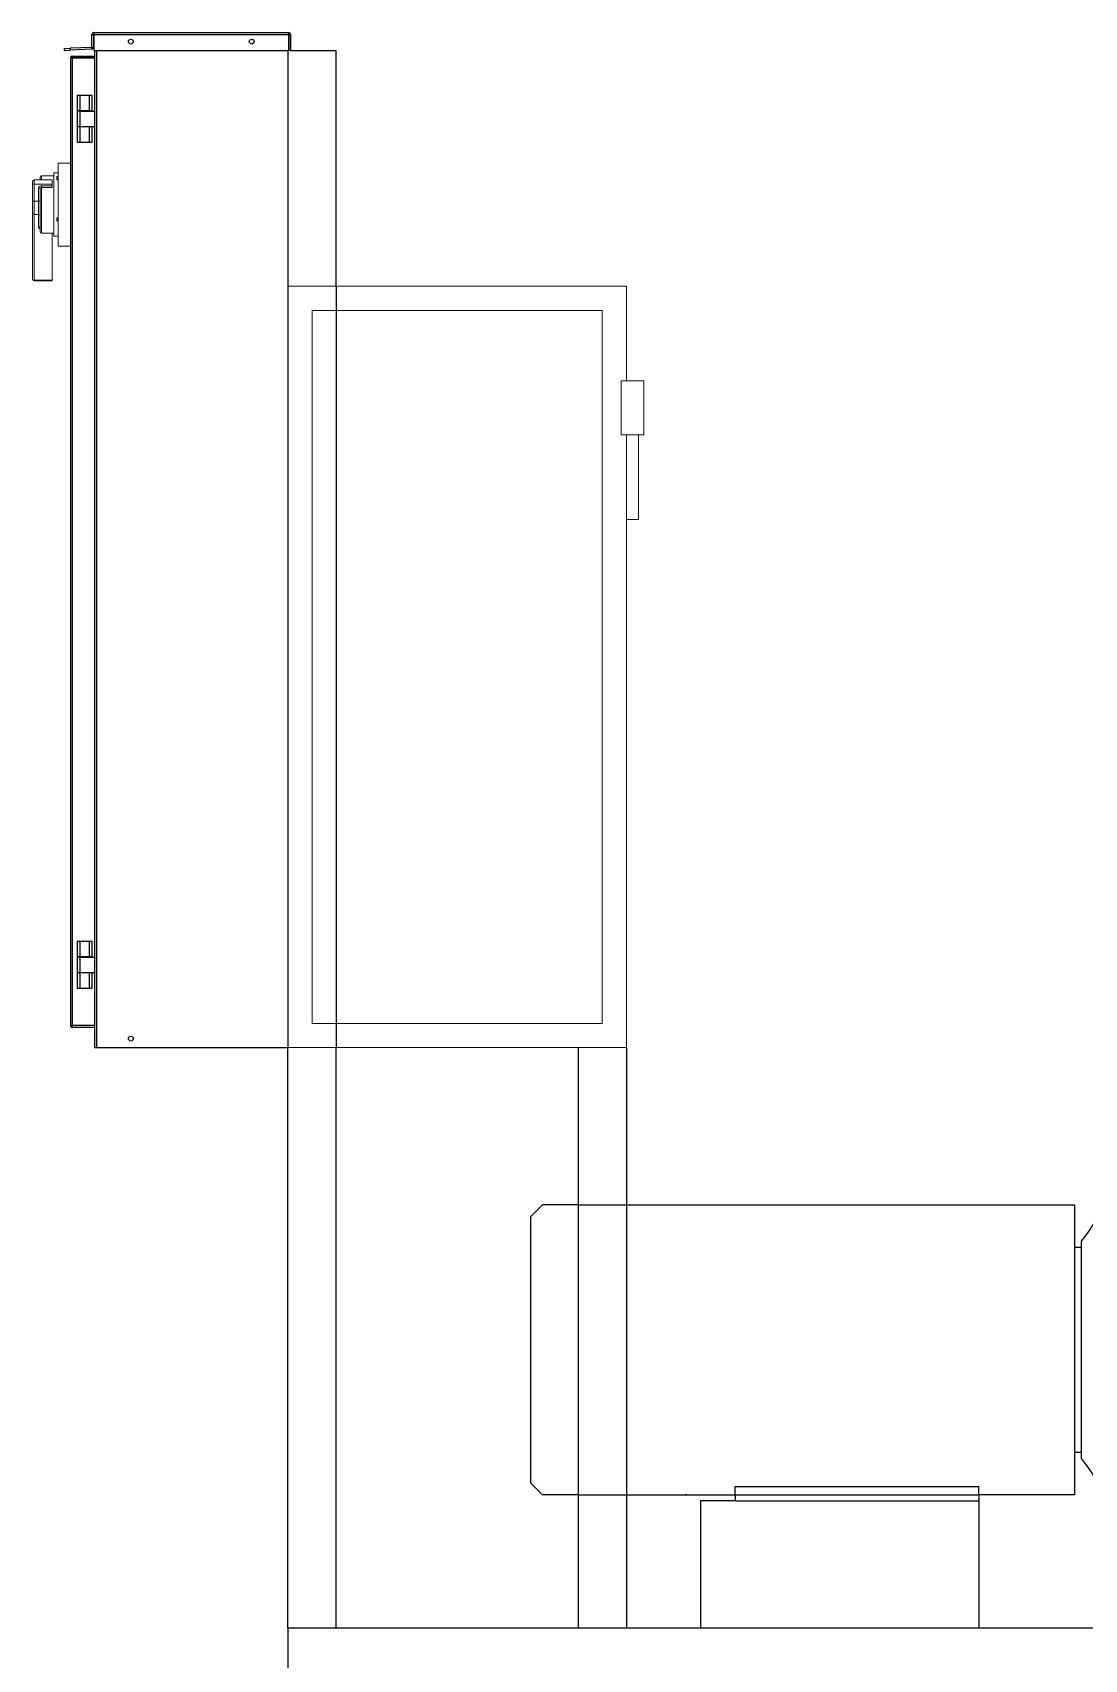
# Model space of a CAD drawing. Header units: inches. Extents: x 2163 to 2605, y 1222 to 1501.
# Drawn here: x 2387 to 2430.5, y 1289.6 to 1357 of the extents above; entities that cross this region are included whole.
import ezdxf

# ---------------------------------------------------------------- set-up
doc = ezdxf.new("R2010")
doc.units = ezdxf.units.IN
doc.header["$MEASUREMENT"] = 0
for name, color, linetype in [('External Disconnect 1 H1', 7, 'Continuous'), ('Internal Disconnect 1 H1', 7, 'Continuous'), ('No External Disconnect H1', 7, 'Continuous'), ('WDPUMP', 7, 'Continuous'), ('WEPC', 7, 'Continuous'), ('WSPUMP', 7, 'Continuous')]:
    doc.layers.add(name, color=color, linetype=linetype)

msp = doc.modelspace()

# ---------------------------------------------------------------- linework, layer by layer
at = {"color": 0, "linetype": 'Continuous'}
for q in [(2514.9149, 1290.9578), (2397.5399, 1282.9578), (2514.9149, 1290.9578), (2397.5399, 1282.9578)]:
    msp.add_line((2397.5399, 1290.9578), q, dxfattribs=at)
at = {"layer": 'External Disconnect 1 H1', "color": 0, "linetype": 'Continuous', "lineweight": 15}
for p, q in [((2397.5399, 1314.9578), (2397.5399, 1346.4578)), ((2397.5399, 1346.4578), (2411.5399, 1346.4578)), ((2397.5399, 1314.9578), (2397.5399, 1346.4578)), ((2397.5399, 1314.9578), (2397.5399, 1346.4578)), ((2397.5399, 1346.4578), (2411.5399, 1346.4578)), ((2397.5399, 1314.9578), (2397.5399, 1346.4578)), ((2411.5399, 1342.5533), (2411.5399, 1346.4578)), ((2411.5399, 1342.5533), (2411.5399, 1346.4578)), ((2398.5399, 1345.4578), (2410.5399, 1345.4578)), ((2398.5399, 1315.9578), (2398.5399, 1345.4578)), ((2398.5399, 1345.4578), (2410.5399, 1345.4578)), ((2398.5399, 1315.9578), (2398.5399, 1345.4578)), ((2410.5399, 1345.4578), (2410.5399, 1315.9578)), ((2410.5399, 1345.4578), (2410.5399, 1315.9578)), ((2411.5399, 1342.5533), (2411.3271, 1342.5533)), ((2411.3271, 1342.5533), (2411.3271, 1340.3163)), ((2411.5399, 1342.5533), (2411.3271, 1342.5533)), ((2411.3271, 1342.5533), (2411.3271, 1340.3163)), ((2412.0399, 1342.5533), (2411.5399, 1342.5533)), ((2412.0399, 1342.5533), (2411.5399, 1342.5533)), ((2412.0399, 1342.5533), (2412.2527, 1342.5533)), ((2412.0399, 1342.5533), (2412.2527, 1342.5533)), ((2412.2527, 1342.5533), (2412.2527, 1340.3163)), ((2412.2527, 1342.5533), (2412.2527, 1340.3163)), ((2411.3271, 1340.3163), (2412.2527, 1340.3163)), ((2411.3271, 1340.3163), (2412.2527, 1340.3163)), ((2411.5399, 1314.9578), (2411.5399, 1340.3163)), ((2411.5399, 1337.3163), (2411.5399, 1340.3163)), ((2411.5399, 1340.3163), (2412.0399, 1340.3163)), ((2411.5399, 1314.9578), (2411.5399, 1340.3163)), ((2411.5399, 1337.3163), (2411.5399, 1340.3163)), ((2411.5399, 1340.3163), (2412.0399, 1340.3163)), ((2412.0399, 1340.3163), (2412.0399, 1336.8163)), ((2412.0399, 1340.3163), (2412.0399, 1336.8163)), ((2411.5399, 1336.8163), (2411.5399, 1337.3163)), ((2411.5399, 1336.8163), (2411.5399, 1337.3163)), ((2412.0399, 1336.8163), (2411.5399, 1336.8163)), ((2412.0399, 1336.8163), (2411.5399, 1336.8163)), ((2410.5399, 1315.9578), (2398.5399, 1315.9578)), ((2410.5399, 1315.9578), (2398.5399, 1315.9578)), ((2397.5399, 1314.9578), (2411.5399, 1314.9578)), ((2397.5399, 1314.9578), (2411.5399, 1314.9578))]:
    msp.add_line(p, q, dxfattribs=at)
at = {"layer": 'External Disconnect 1 H1', "color": 0, "linetype": 'Continuous'}
for p, q in [((2397.4642, 1314.9578), (2397.5399, 1314.9578)), ((2397.4642, 1314.9578), (2397.5399, 1314.9578)), ((2409.5399, 1314.9578), (2409.5399, 1290.9578)), ((2409.5399, 1314.9578), (2409.5399, 1290.9578)), ((2411.5399, 1314.9578), (2411.5399, 1290.9578)), ((2411.5399, 1314.9578), (2411.5399, 1290.9578))]:
    msp.add_line(p, q, dxfattribs=at)
at = {"layer": 'Internal Disconnect 1 H1', "color": 0, "linetype": 'Continuous', "lineweight": 15}
for p, q in [((2387.2887, 1350.9657), (2387.2887, 1350.8572)), ((2387.2887, 1350.9657), (2387.2887, 1350.8572)), ((2387.3512, 1351.0282), (2387.8512, 1351.0282)), ((2387.3512, 1350.8572), (2387.3512, 1351.0282)), ((2387.3512, 1351.0282), (2387.8512, 1351.0282)), ((2387.3512, 1350.8572), (2387.3512, 1351.0282)), ((2387.8512, 1351.1532), (2388.0387, 1351.1532)), ((2387.8512, 1351.1532), (2387.8512, 1348.5282)), ((2387.8512, 1351.1532), (2388.0387, 1351.1532)), ((2387.8512, 1351.1532), (2387.8512, 1348.5282)), ((2387.9762, 1351.0029), (2388.0387, 1351.0029)), ((2387.9762, 1350.9349), (2387.9762, 1351.0029)), ((2387.9762, 1351.0029), (2388.0387, 1351.0029)), ((2387.9762, 1350.9349), (2387.9762, 1351.0029)), ((2388.0387, 1351.5594), (2388.5387, 1351.5594)), ((2388.0387, 1351.5594), (2388.0387, 1348.1219)), ((2388.0387, 1351.5594), (2388.5387, 1351.5594)), ((2388.0387, 1351.5594), (2388.0387, 1348.1219)), ((2386.9762, 1350.7708), (2386.9762, 1350.6784)), ((2386.9762, 1350.7708), (2386.9762, 1350.6784)), ((2386.9762, 1350.6784), (2386.9762, 1349.9953)), ((2386.9762, 1350.6784), (2386.9762, 1349.9953)), ((2387.0387, 1350.8572), (2387.7887, 1350.8572)), ((2387.0387, 1350.6804), (2387.0387, 1350.8572)), ((2387.0387, 1350.8572), (2387.7887, 1350.8572)), ((2387.0387, 1350.6804), (2387.0387, 1350.8572)), ((2387.0387, 1350.6804), (2387.7887, 1350.6804)), ((2387.0387, 1349.9831), (2387.0387, 1350.6804)), ((2387.0387, 1350.6804), (2387.7887, 1350.6804)), ((2387.0387, 1349.9831), (2387.0387, 1350.6804)), ((2387.2262, 1350.5267), (2387.2262, 1349.9831)), ((2387.2384, 1350.5259), (2387.2262, 1350.5267)), ((2387.2262, 1350.5267), (2387.2262, 1349.9831)), ((2387.2384, 1350.5259), (2387.2262, 1350.5267)), ((2387.2502, 1350.5235), (2387.2384, 1350.5259)), ((2387.2502, 1350.5235), (2387.2384, 1350.5259)), ((2387.261, 1350.5196), (2387.2502, 1350.5235)), ((2387.261, 1350.5196), (2387.2502, 1350.5235)), ((2387.2704, 1350.5144), (2387.261, 1350.5196)), ((2387.2704, 1350.5144), (2387.261, 1350.5196)), ((2387.2782, 1350.508), (2387.2704, 1350.5144)), ((2387.2782, 1350.508), (2387.2704, 1350.5144)), ((2387.284, 1350.5007), (2387.2782, 1350.508)), ((2387.284, 1350.5007), (2387.2782, 1350.508)), ((2387.2875, 1350.4928), (2387.284, 1350.5007)), ((2387.2875, 1350.4928), (2387.284, 1350.5007)), ((2387.2887, 1350.4846), (2387.2875, 1350.4928)), ((2387.2887, 1350.4846), (2387.2875, 1350.4928)), ((2387.2887, 1350.4846), (2387.2887, 1348.7157)), ((2387.2887, 1350.4846), (2387.2887, 1348.7157)), ((2387.7887, 1350.6212), (2387.3512, 1350.6212)), ((2387.3512, 1350.5421), (2387.3512, 1350.6212)), ((2387.7887, 1350.6212), (2387.3512, 1350.6212)), ((2387.3512, 1350.5421), (2387.3512, 1350.6212)), ((2387.3512, 1350.5421), (2387.7887, 1350.5421)), ((2387.3512, 1348.6532), (2387.3512, 1350.5421)), ((2387.3512, 1350.5421), (2387.7887, 1350.5421)), ((2387.3512, 1348.6532), (2387.3512, 1350.5421)), ((2387.7887, 1350.8572), (2387.7887, 1350.6804)), ((2387.7887, 1350.8572), (2387.7887, 1350.6804)), ((2387.7887, 1350.6804), (2387.7887, 1350.6212)), ((2387.7887, 1350.6804), (2387.7887, 1350.6212)), ((2387.7887, 1350.5421), (2387.7887, 1350.6212)), ((2387.7887, 1350.5421), (2387.7887, 1350.6212)), ((2387.9762, 1350.9349), (2388.0387, 1350.9349)), ((2387.9762, 1350.8668), (2387.9762, 1350.9349)), ((2387.9762, 1350.9349), (2388.0387, 1350.9349)), ((2387.9762, 1350.8668), (2387.9762, 1350.9349)), ((2387.9762, 1350.8668), (2388.0387, 1350.8668)), ((2387.9762, 1350.8668), (2388.0387, 1350.8668)), ((2386.9762, 1350.1844), (2386.9762, 1350.1477)), ((2386.9762, 1350.1844), (2386.9762, 1350.1477)), ((2386.9762, 1349.9953), (2386.9762, 1349.4969)), ((2386.9762, 1349.9953), (2386.9762, 1349.4969)), ((2387.0387, 1349.9831), (2387.2262, 1349.9831)), ((2387.0387, 1349.4344), (2387.0387, 1349.9831)), ((2387.0387, 1349.9831), (2387.2262, 1349.9831)), ((2387.0387, 1349.4344), (2387.0387, 1349.9831)), ((2387.2262, 1349.9831), (2387.2262, 1349.4344)), ((2387.2262, 1349.9831), (2387.2262, 1349.4344)), ((2386.9762, 1349.5208), (2386.9762, 1346.7492)), ((2386.9762, 1349.5208), (2386.9762, 1346.7492)), ((2387.2262, 1349.4344), (2387.0387, 1349.4344)), ((2387.0387, 1346.7071), (2387.0387, 1349.4344)), ((2387.2262, 1349.4344), (2387.0387, 1349.4344)), ((2387.0387, 1346.7071), (2387.0387, 1349.4344)), ((2387.2262, 1349.4344), (2387.2262, 1348.9051)), ((2387.2262, 1349.4344), (2387.2262, 1348.9051)), ((2387.9762, 1349.2953), (2388.0387, 1349.2953)), ((2387.9762, 1349.2261), (2387.9762, 1349.2953)), ((2387.9762, 1349.2953), (2388.0387, 1349.2953)), ((2387.9762, 1349.2261), (2387.9762, 1349.2953)), ((2387.9762, 1349.2261), (2388.0387, 1349.2261)), ((2387.9762, 1349.1582), (2387.9762, 1349.2261)), ((2387.9762, 1349.2261), (2388.0387, 1349.2261)), ((2387.9762, 1349.1582), (2387.9762, 1349.2261)), ((2387.9762, 1349.1582), (2388.0387, 1349.1582)), ((2387.9762, 1349.1582), (2388.0387, 1349.1582)), ((2387.2262, 1348.9051), (2387.2384, 1348.9043)), ((2387.2262, 1348.9051), (2387.2384, 1348.9043)), ((2387.2384, 1348.9043), (2387.2502, 1348.9019)), ((2387.2384, 1348.9043), (2387.2502, 1348.9019)), ((2387.2502, 1348.9019), (2387.261, 1348.898)), ((2387.2502, 1348.9019), (2387.261, 1348.898)), ((2387.261, 1348.898), (2387.2704, 1348.8928)), ((2387.261, 1348.898), (2387.2704, 1348.8928)), ((2387.2704, 1348.8928), (2387.2782, 1348.8864)), ((2387.2704, 1348.8928), (2387.2782, 1348.8864)), ((2387.2782, 1348.8864), (2387.284, 1348.8791)), ((2387.2782, 1348.8864), (2387.284, 1348.8791)), ((2387.284, 1348.8791), (2387.2875, 1348.8712)), ((2387.284, 1348.8791), (2387.2875, 1348.8712)), ((2387.2875, 1348.8712), (2387.2887, 1348.863)), ((2387.2875, 1348.8712), (2387.2887, 1348.863)), ((2387.8512, 1348.6532), (2387.3512, 1348.6532)), ((2387.8512, 1348.6532), (2387.3512, 1348.6532)), ((2387.7887, 1348.6532), (2387.7887, 1346.7071)), ((2387.7887, 1348.6532), (2387.7887, 1346.7071)), ((2388.0387, 1348.5282), (2387.8512, 1348.5282)), ((2388.0387, 1348.5282), (2387.8512, 1348.5282)), ((2388.5387, 1348.1219), (2388.0387, 1348.1219)), ((2388.5387, 1348.1219), (2388.0387, 1348.1219)), ((2386.9762, 1346.7492), (2386.9774, 1346.741)), ((2386.9762, 1346.7492), (2386.9774, 1346.741)), ((2386.9774, 1346.741), (2386.981, 1346.7331)), ((2386.9774, 1346.741), (2386.981, 1346.7331)), ((2386.981, 1346.7331), (2386.9868, 1346.7258)), ((2386.981, 1346.7331), (2386.9868, 1346.7258)), ((2386.9868, 1346.7258), (2386.9945, 1346.7194)), ((2386.9868, 1346.7258), (2386.9945, 1346.7194)), ((2386.9945, 1346.7194), (2387.004, 1346.7142)), ((2386.9945, 1346.7194), (2387.004, 1346.7142)), ((2387.004, 1346.7142), (2387.0148, 1346.7103)), ((2387.004, 1346.7142), (2387.0148, 1346.7103)), ((2387.0148, 1346.7103), (2387.0265, 1346.7079)), ((2387.0148, 1346.7103), (2387.0265, 1346.7079)), ((2387.0265, 1346.7079), (2387.0387, 1346.7071)), ((2387.0265, 1346.7079), (2387.0387, 1346.7071)), ((2387.7887, 1346.7071), (2387.0387, 1346.7071)), ((2387.0387, 1346.6867), (2387.0387, 1346.7071)), ((2387.7887, 1346.7071), (2387.0387, 1346.7071)), ((2387.0387, 1346.6867), (2387.0387, 1346.7071)), ((2387.7704, 1346.6867), (2387.0387, 1346.6867)), ((2387.7704, 1346.6867), (2387.0387, 1346.6867)), ((2387.7887, 1346.705), (2387.7887, 1346.7071)), ((2387.7887, 1346.705), (2387.7887, 1346.7071))]:
    msp.add_line(p, q, dxfattribs=at)
at = {"layer": 'Internal Disconnect 1 H1', "color": 0, "linetype": 'Continuous', "lineweight": 15, "ltscale": 5}
msp.add_line((2388.5387, 1351.5594), (2388.5387, 1348.1219), dxfattribs=at)
msp.add_line((2388.5387, 1351.5594), (2388.5387, 1348.1219), dxfattribs=at)
at = {"layer": 'Internal Disconnect 1 H1', "color": 0, "linetype": 'Continuous', "lineweight": 15}
for centre, radius, start, end in [((2387.3512, 1350.9657), 0.0625, 90, 180), ((2387.3512, 1350.9657), 0.0625, 90, 180), ((2387.053, 1350.7811), 0.0774, 100.595912, 187.643629), ((2387.053, 1350.7811), 0.0774, 100.595912, 187.643629), ((2387.0231, 1350.187), 0.4936, 88.188002, 95.450624), ((2387.0231, 1350.187), 0.4936, 88.188002, 95.450624), ((2387.3401, 1350.506), 0.1157, 84.466533, 169.675365), ((2387.3401, 1350.506), 0.1157, 84.466533, 169.675365), ((2387.3477, 1350.4832), 0.059, 86.567774, 178.679731), ((2387.3477, 1350.4832), 0.059, 86.567774, 178.679731), ((2387.023, 1350.0686), 0.0869, 237.464608, 280.429105), ((2387.023, 1350.0686), 0.0869, 237.464608, 280.429105), ((2387.2438, 1349.9192), 0.0663, 47.269216, 105.331415), ((2387.2438, 1349.9192), 0.0663, 47.269216, 105.331415), ((2387.0387, 1349.4969), 0.0625, 180, 270), ((2387.0387, 1349.4969), 0.0625, 180, 270), ((2387.2262, 1349.3719), 0.0625, 0, 90), ((2387.2262, 1349.3719), 0.0625, 0, 90), ((2387.3219, 1348.9137), 0.0961, 185.137705, 249.781234), ((2387.3219, 1348.9137), 0.0961, 185.137705, 249.781234), ((2387.3512, 1348.7157), 0.0625, 180, 270), ((2387.3512, 1348.7157), 0.0625, 180, 270), ((2387.0387, 1346.7492), 0.0625, 180, 270), ((2387.0387, 1346.7492), 0.0625, 180, 270), ((2387.7722, 1346.7032), 0.0166, 263.78448, 6.21552), ((2387.7722, 1346.7032), 0.0166, 263.78448, 6.21552)]:
    msp.add_arc(centre, radius, start, end, dxfattribs=at)
at = {"layer": 'No External Disconnect H1', "color": 0, "linetype": 'Continuous'}
for p, q in [((2399.5399, 1346.4578), (2399.5399, 1314.9578)), ((2399.5399, 1346.4578), (2399.5399, 1314.9578)), ((2399.5399, 1346.4578), (2399.5399, 1314.9578)), ((2399.5399, 1346.4578), (2399.5399, 1314.9578)), ((2409.5399, 1308.4578), (2411.5399, 1308.4578)), ((2409.5399, 1308.4578), (2411.5399, 1308.4578)), ((2409.5399, 1296.4578), (2411.5399, 1296.4578)), ((2409.5399, 1296.4578), (2411.5399, 1296.4578))]:
    msp.add_line(p, q, dxfattribs=at)
at = {"layer": 'WDPUMP', "color": 0, "linetype": 'Continuous'}
for p, q in [((2407.5668, 1307.9578), (2408.0668, 1308.4578)), ((2407.5668, 1307.9578), (2407.5668, 1296.9578)), ((2409.5399, 1308.4578), (2408.0668, 1308.4578)), ((2411.5399, 1308.4578), (2430.0768, 1308.4578)), ((2413.9696, 1308.4578), (2414.0399, 1308.4578)), ((2430.0768, 1308.4578), (2430.0768, 1296.4578)), ((2430.0768, 1306.7078), (2430.3578, 1306.7078)), ((2430.3578, 1297.9578), (2430.3578, 1306.9578)), ((2430.3578, 1298.2078), (2430.0768, 1298.2078)), ((2408.0668, 1296.4578), (2407.5668, 1296.9578)), ((2409.5399, 1296.4578), (2408.0668, 1296.4578)), ((2411.5399, 1296.4578), (2414.6078, 1296.4578)), ((2414.0399, 1296.4578), (2413.9696, 1296.4578)), ((2414.6078, 1296.4578), (2426.1078, 1296.4578)), ((2416.0399, 1296.8009), (2426.1078, 1296.8009)), ((2416.0399, 1296.4578), (2416.0399, 1296.8009)), ((2416.0399, 1296.4578), (2416.0399, 1296.2078)), ((2426.1078, 1296.4578), (2426.1078, 1296.8009)), ((2430.0768, 1296.4578), (2426.1078, 1296.4578)), ((2426.1078, 1296.4578), (2426.1078, 1296.2078)), ((2414.6078, 1296.2078), (2414.6078, 1290.9578)), ((2416.0399, 1296.2078), (2414.6078, 1296.2078)), ((2416.0399, 1296.2078), (2426.1078, 1296.2078)), ((2426.1078, 1296.2078), (2426.1078, 1290.9578))]:
    msp.add_line(p, q, dxfattribs=at)
at = {"layer": 'WDPUMP', "color": 0, "linetype": 'Continuous', "flags": 128}
for points in [[(2430.3578, 1306.9578), (2430.5082, 1307.1392), (2430.6281, 1307.3018), (2430.7173, 1307.4323), (2430.7803, 1307.5288), (2430.8459, 1307.6331), (2430.9194, 1307.7542), (2430.9954, 1307.8836), (2431.0477, 1307.9751), (2431.0931, 1308.056), (2431.1334, 1308.129), (2431.1831, 1308.2203), (2431.245, 1308.3362), (2431.3193, 1308.478), (2431.3953, 1308.6261), (2431.4862, 1308.8069), (2431.559, 1308.9543), (2431.6155, 1309.0704), (2431.6723, 1309.188), (2431.733, 1309.3154), (2431.7965, 1309.45), (2431.8685, 1309.6042), (2431.9556, 1309.7927), (2432.0578, 1310.0168)], [(2432.0578, 1294.8988), (2431.9481, 1295.1392), (2431.856, 1295.3383), (2431.7809, 1295.4987), (2431.7135, 1295.6412), (2431.6505, 1295.7727), (2431.5921, 1295.8935), (2431.5492, 1295.9811), (2431.4972, 1296.0866), (2431.4359, 1296.2093), (2431.3653, 1296.3482), (2431.2874, 1296.4988), (2431.2182, 1296.6299), (2431.1613, 1296.7355), (2431.101, 1296.8454), (2431.0373, 1296.9588), (2430.9602, 1297.0925), (2430.8759, 1297.2336), (2430.8005, 1297.355), (2430.7479, 1297.4368), (2430.6847, 1297.5319), (2430.5986, 1297.6552), (2430.4896, 1297.8003), (2430.3578, 1297.9578)]]:
    msp.add_lwpolyline(points, dxfattribs=at)
at = {"layer": 'WEPC', "color": 0, "linetype": 'Continuous'}
for p, q in [((2389.4305, 1356.8821), (2389.5052, 1356.8821)), ((2389.4305, 1356.345), (2389.4305, 1356.8821)), ((2389.4305, 1356.8821), (2389.5052, 1356.8821)), ((2389.4305, 1356.345), (2389.4305, 1356.8821)), ((2389.5052, 1356.345), (2389.5052, 1356.8821)), ((2389.5052, 1356.345), (2389.5052, 1356.8821)), ((2389.5062, 1356.9578), (2389.5062, 1356.8821)), ((2389.5062, 1356.9578), (2397.5736, 1356.9578)), ((2389.5062, 1356.9578), (2389.5062, 1356.8821)), ((2389.5062, 1356.9578), (2397.5736, 1356.9578)), ((2389.5062, 1356.8821), (2397.5736, 1356.8821)), ((2389.5062, 1356.8821), (2389.5062, 1356.2078)), ((2389.5062, 1356.8821), (2397.5736, 1356.8821)), ((2389.5062, 1356.8821), (2389.5062, 1356.2078)), ((2397.5736, 1356.8821), (2397.5736, 1356.9578)), ((2397.5736, 1356.8821), (2397.5736, 1356.9578)), ((2397.5736, 1356.2078), (2397.5736, 1356.8821)), ((2397.5736, 1356.2078), (2397.5736, 1356.8821)), ((2397.5746, 1356.8821), (2397.6493, 1356.8821)), ((2397.5746, 1356.8821), (2397.5746, 1356.2078)), ((2397.5746, 1356.8821), (2397.6493, 1356.8821)), ((2397.5746, 1356.8821), (2397.5746, 1356.2078)), ((2397.6493, 1356.8821), (2397.6493, 1356.2078)), ((2397.6493, 1356.8821), (2397.6493, 1356.2078)), ((2388.2844, 1356.294), (2388.5341, 1356.3049)), ((2388.2844, 1356.294), (2388.5341, 1356.3049)), ((2388.2844, 1356.294), (2388.2876, 1356.2194)), ((2388.2844, 1356.294), (2388.2876, 1356.2194)), ((2388.2876, 1356.2194), (2388.5374, 1356.2303)), ((2388.2876, 1356.2194), (2388.5374, 1356.2303)), ((2389.4296, 1356.344), (2388.5341, 1356.3049)), ((2389.4296, 1356.344), (2388.5341, 1356.3049)), ((2388.5341, 1356.3049), (2388.5374, 1356.2303)), ((2388.5341, 1356.3049), (2388.5374, 1356.2303)), ((2389.4328, 1356.2694), (2388.5374, 1356.2303)), ((2389.4328, 1356.2694), (2388.5374, 1356.2303)), ((2388.6156, 1355.9072), (2388.5399, 1355.9072)), ((2388.5399, 1355.9072), (2388.5399, 1315.8711)), ((2388.6156, 1355.9072), (2388.5399, 1355.9072)), ((2388.5399, 1355.9072), (2388.5399, 1315.8711)), ((2388.6156, 1355.9082), (2388.6156, 1355.9829)), ((2388.6156, 1355.9829), (2389.5399, 1355.9829)), ((2388.6156, 1355.9082), (2388.6156, 1355.9829)), ((2388.6156, 1355.9829), (2389.5399, 1355.9829)), ((2388.6156, 1355.9082), (2389.5399, 1355.9082)), ((2388.6156, 1355.9082), (2389.5399, 1355.9082)), ((2388.6156, 1355.9072), (2388.6156, 1315.8711)), ((2389.5399, 1355.9072), (2388.6156, 1355.9072)), ((2388.6156, 1355.9072), (2388.6156, 1315.8711)), ((2389.5399, 1355.9072), (2388.6156, 1355.9072)), ((2389.4296, 1356.344), (2389.4328, 1356.2694)), ((2389.4296, 1356.344), (2389.4328, 1356.2694)), ((2389.5052, 1356.345), (2389.4305, 1356.345)), ((2389.5052, 1356.345), (2389.4305, 1356.345)), ((2389.5062, 1356.2078), (2397.5736, 1356.2078)), ((2389.5062, 1356.2078), (2397.5736, 1356.2078)), ((2389.5399, 1356.2078), (2389.5399, 1340.2411)), ((2389.5399, 1356.2078), (2389.5399, 1340.2411)), ((2389.6156, 1356.2078), (2389.6156, 1340.2044)), ((2389.6156, 1356.2078), (2389.6156, 1340.2044)), ((2397.5399, 1356.2078), (2397.5399, 1314.9578)), ((2397.5399, 1356.2078), (2397.5399, 1314.9578)), ((2397.6493, 1356.2078), (2397.5746, 1356.2078)), ((2397.6493, 1356.2078), (2397.5746, 1356.2078)), ((2397.6493, 1356.2078), (2399.5399, 1356.2078)), ((2397.6493, 1356.2078), (2399.5399, 1356.2078)), ((2399.5399, 1346.4578), (2399.5399, 1356.2078)), ((2399.5399, 1346.4578), (2399.5399, 1356.2078)), ((2388.8149, 1354.3554), (2388.8149, 1353.7254)), ((2388.9399, 1354.3554), (2388.8149, 1354.3554)), ((2388.8149, 1354.3554), (2388.8149, 1353.7254)), ((2388.9399, 1354.3554), (2388.8149, 1354.3554)), ((2388.9399, 1353.7254), (2388.9399, 1354.3554)), ((2389.3199, 1354.3554), (2388.9399, 1354.3554)), ((2388.9399, 1353.7254), (2388.9399, 1354.3554)), ((2389.3199, 1354.3554), (2388.9399, 1354.3554)), ((2389.3199, 1354.3554), (2389.3199, 1353.7254)), ((2389.4449, 1354.3554), (2389.3199, 1354.3554)), ((2389.3199, 1354.3554), (2389.3199, 1353.7254)), ((2389.4449, 1354.3554), (2389.3199, 1354.3554)), ((2389.4449, 1353.7254), (2389.4449, 1354.3554)), ((2389.4449, 1353.7254), (2389.4449, 1354.3554)), ((2388.8149, 1353.7254), (2388.9399, 1353.7254)), ((2388.8149, 1353.7254), (2388.9399, 1353.7254)), ((2388.8149, 1353.7042), (2388.8149, 1353.0742)), ((2388.9399, 1353.7042), (2388.8149, 1353.7042)), ((2388.8149, 1353.7042), (2388.8149, 1353.0742)), ((2388.9399, 1353.7042), (2388.8149, 1353.7042)), ((2388.9399, 1353.7254), (2389.3199, 1353.7254)), ((2388.9399, 1353.7254), (2389.3199, 1353.7254)), ((2388.9399, 1353.7042), (2389.5399, 1353.7042)), ((2388.9399, 1353.0742), (2388.9399, 1353.7042)), ((2388.9399, 1353.7042), (2389.5399, 1353.7042)), ((2388.9399, 1353.0742), (2388.9399, 1353.7042)), ((2388.9724, 1353.7042), (2388.9724, 1353.7254)), ((2388.9724, 1353.7042), (2388.9724, 1353.7254)), ((2389.2874, 1353.7254), (2389.2874, 1353.7042)), ((2389.2874, 1353.7254), (2389.2874, 1353.7042)), ((2389.3199, 1353.7254), (2389.4449, 1353.7254)), ((2389.3199, 1353.7254), (2389.4449, 1353.7254)), ((2388.8149, 1353.0742), (2388.9399, 1353.0742)), ((2388.8149, 1353.0742), (2388.9399, 1353.0742)), ((2388.8149, 1353.0529), (2388.8149, 1352.4229)), ((2388.9399, 1353.0529), (2388.8149, 1353.0529)), ((2388.8149, 1353.0529), (2388.8149, 1352.4229)), ((2388.9399, 1353.0529), (2388.8149, 1353.0529)), ((2388.9399, 1353.0742), (2389.5399, 1353.0742)), ((2388.9399, 1353.0742), (2389.5399, 1353.0742)), ((2389.3199, 1353.0529), (2388.9399, 1353.0529)), ((2388.9399, 1352.4229), (2388.9399, 1353.0529)), ((2389.3199, 1353.0529), (2388.9399, 1353.0529)), ((2388.9399, 1352.4229), (2388.9399, 1353.0529)), ((2388.9724, 1353.0529), (2388.9724, 1353.0742)), ((2388.9724, 1353.0529), (2388.9724, 1353.0742)), ((2389.2874, 1353.0742), (2389.2874, 1353.0529)), ((2389.2874, 1353.0742), (2389.2874, 1353.0529)), ((2389.3199, 1353.0529), (2389.3199, 1352.4229)), ((2389.4449, 1353.0529), (2389.3199, 1353.0529)), ((2389.3199, 1353.0529), (2389.3199, 1352.4229)), ((2389.4449, 1353.0529), (2389.3199, 1353.0529)), ((2389.4449, 1352.4229), (2389.4449, 1353.0529)), ((2389.4449, 1352.4229), (2389.4449, 1353.0529)), ((2388.8149, 1352.4229), (2388.9399, 1352.4229)), ((2388.8149, 1352.4229), (2388.9399, 1352.4229)), ((2388.9399, 1352.4229), (2389.3199, 1352.4229)), ((2388.9399, 1352.4229), (2389.3199, 1352.4229)), ((2389.3199, 1352.4229), (2389.4449, 1352.4229)), ((2389.3199, 1352.4229), (2389.4449, 1352.4229)), ((2389.5399, 1340.2411), (2389.5399, 1338.3249)), ((2389.5399, 1340.2411), (2389.5399, 1338.3249)), ((2389.6156, 1340.2044), (2389.6156, 1338.2882)), ((2389.6156, 1340.2044), (2389.6156, 1338.2882)), ((2389.5399, 1338.3249), (2389.5399, 1314.9578)), ((2389.5399, 1338.3249), (2389.5399, 1314.9578)), ((2389.6156, 1338.2882), (2389.6156, 1314.9578)), ((2389.6156, 1338.2882), (2389.6156, 1314.9578)), ((2388.8149, 1319.3554), (2388.8149, 1318.7254)), ((2388.9399, 1319.3554), (2388.8149, 1319.3554)), ((2388.8149, 1319.3554), (2388.8149, 1318.7254)), ((2388.9399, 1319.3554), (2388.8149, 1319.3554)), ((2388.9399, 1318.7254), (2388.9399, 1319.3554)), ((2389.3199, 1319.3554), (2388.9399, 1319.3554)), ((2388.9399, 1318.7254), (2388.9399, 1319.3554)), ((2389.3199, 1319.3554), (2388.9399, 1319.3554)), ((2389.3199, 1319.3554), (2389.3199, 1318.7254)), ((2389.4449, 1319.3554), (2389.3199, 1319.3554)), ((2389.3199, 1319.3554), (2389.3199, 1318.7254)), ((2389.4449, 1319.3554), (2389.3199, 1319.3554)), ((2389.4449, 1318.7254), (2389.4449, 1319.3554)), ((2389.4449, 1318.7254), (2389.4449, 1319.3554)), ((2388.8149, 1318.7254), (2388.9399, 1318.7254)), ((2388.8149, 1318.7254), (2388.9399, 1318.7254)), ((2388.8149, 1318.7042), (2388.8149, 1318.0742)), ((2388.9399, 1318.7042), (2388.8149, 1318.7042)), ((2388.8149, 1318.7042), (2388.8149, 1318.0742)), ((2388.9399, 1318.7042), (2388.8149, 1318.7042)), ((2388.9399, 1318.7254), (2389.3199, 1318.7254)), ((2388.9399, 1318.7254), (2389.3199, 1318.7254)), ((2388.9399, 1318.7042), (2389.5399, 1318.7042)), ((2388.9399, 1318.0742), (2388.9399, 1318.7042)), ((2388.9399, 1318.7042), (2389.5399, 1318.7042)), ((2388.9399, 1318.0742), (2388.9399, 1318.7042)), ((2388.9724, 1318.7042), (2388.9724, 1318.7254)), ((2388.9724, 1318.7042), (2388.9724, 1318.7254)), ((2389.2874, 1318.7254), (2389.2874, 1318.7042)), ((2389.2874, 1318.7254), (2389.2874, 1318.7042)), ((2389.3199, 1318.7254), (2389.4449, 1318.7254)), ((2389.3199, 1318.7254), (2389.4449, 1318.7254)), ((2388.8149, 1318.0742), (2388.9399, 1318.0742)), ((2388.8149, 1318.0742), (2388.9399, 1318.0742)), ((2388.8149, 1318.0529), (2388.8149, 1317.4229)), ((2388.9399, 1318.0529), (2388.8149, 1318.0529)), ((2388.8149, 1318.0529), (2388.8149, 1317.4229)), ((2388.9399, 1318.0529), (2388.8149, 1318.0529)), ((2388.9399, 1318.0742), (2389.5399, 1318.0742)), ((2388.9399, 1318.0742), (2389.5399, 1318.0742)), ((2389.3199, 1318.0529), (2388.9399, 1318.0529)), ((2388.9399, 1317.4229), (2388.9399, 1318.0529)), ((2389.3199, 1318.0529), (2388.9399, 1318.0529)), ((2388.9399, 1317.4229), (2388.9399, 1318.0529)), ((2388.9724, 1318.0529), (2388.9724, 1318.0742)), ((2388.9724, 1318.0529), (2388.9724, 1318.0742)), ((2389.2874, 1318.0742), (2389.2874, 1318.0529)), ((2389.2874, 1318.0742), (2389.2874, 1318.0529)), ((2389.3199, 1318.0529), (2389.3199, 1317.4229)), ((2389.4449, 1318.0529), (2389.3199, 1318.0529)), ((2389.3199, 1318.0529), (2389.3199, 1317.4229)), ((2389.4449, 1318.0529), (2389.3199, 1318.0529)), ((2389.4449, 1317.4229), (2389.4449, 1318.0529)), ((2389.4449, 1317.4229), (2389.4449, 1318.0529)), ((2388.8149, 1317.4229), (2388.9399, 1317.4229)), ((2388.8149, 1317.4229), (2388.9399, 1317.4229)), ((2388.9399, 1317.4229), (2389.3199, 1317.4229)), ((2388.9399, 1317.4229), (2389.3199, 1317.4229)), ((2389.3199, 1317.4229), (2389.4449, 1317.4229)), ((2389.3199, 1317.4229), (2389.4449, 1317.4229)), ((2388.6156, 1315.8711), (2388.5399, 1315.8711)), ((2388.6156, 1315.8711), (2388.5399, 1315.8711)), ((2389.5399, 1315.8711), (2388.6156, 1315.8711)), ((2389.5399, 1315.8711), (2388.6156, 1315.8711)), ((2388.6156, 1315.8701), (2388.6156, 1315.7954)), ((2389.5399, 1315.8701), (2388.6156, 1315.8701)), ((2388.6156, 1315.8701), (2388.6156, 1315.7954)), ((2389.5399, 1315.8701), (2388.6156, 1315.8701)), ((2389.5399, 1315.7954), (2388.6156, 1315.7954)), ((2389.5399, 1315.7954), (2388.6156, 1315.7954)), ((2389.5399, 1314.9578), (2389.6156, 1314.9578)), ((2389.5399, 1314.9578), (2389.6156, 1314.9578)), ((2389.6156, 1314.9578), (2397.4642, 1314.9578)), ((2389.6156, 1314.9578), (2397.4642, 1314.9578)), ((2397.5399, 1290.9578), (2397.5399, 1314.9578)), ((2397.5399, 1290.9578), (2397.5399, 1314.9578)), ((2399.5399, 1290.9578), (2399.5399, 1314.9578)), ((2399.5399, 1290.9578), (2399.5399, 1314.9578))]:
    msp.add_line(p, q, dxfattribs=at)
for centre in [(2391.0399, 1356.5828), (2391.0399, 1356.5828), (2396.0399, 1356.5828), (2396.0399, 1356.5828), (2391.0399, 1315.3328), (2391.0399, 1315.3328)]:
    msp.add_circle(centre, 0.0995, dxfattribs=at)
for centre, radius, start, end in [((2389.5062, 1356.8821), 0.0757, 90, 180), ((2389.5062, 1356.8821), 0.0757, 90, 180), ((2389.5062, 1356.8821), 0.001, 90, 180), ((2389.5062, 1356.8821), 0.001, 90, 180), ((2397.5736, 1356.8821), 0.0757, 0, 90), ((2397.5736, 1356.8821), 0.0757, 0, 90), ((2397.5736, 1356.8821), 0.001, 0, 90), ((2397.5736, 1356.8821), 0.001, 0, 90), ((2388.6156, 1355.9072), 0.0757, 90, 180), ((2388.6156, 1355.9072), 0.0757, 90, 180), ((2388.6156, 1355.9072), 0.001, 90, 180), ((2388.6156, 1355.9072), 0.001, 90, 180), ((2389.4295, 1356.345), 0.001, 272.5, 0), ((2389.4295, 1356.345), 0.001, 272.5, 0), ((2389.4295, 1356.345), 0.0757, 272.5, 0), ((2389.4295, 1356.345), 0.0757, 272.5, 0), ((2388.6156, 1315.8711), 0.0757, 180, 270), ((2388.6156, 1315.8711), 0.0757, 180, 270), ((2388.6156, 1315.8711), 0.001, 180, 270), ((2388.6156, 1315.8711), 0.001, 180, 270)]:
    msp.add_arc(centre, radius, start, end, dxfattribs=at)
at = {"layer": 'WSPUMP', "color": 0, "linetype": 'Continuous'}
for p, q in [((2407.5668, 1307.9578), (2408.0668, 1308.4578)), ((2407.5668, 1307.9578), (2407.5668, 1296.9578)), ((2409.5399, 1308.4578), (2408.0668, 1308.4578)), ((2411.5399, 1308.4578), (2430.0768, 1308.4578)), ((2413.9696, 1308.4578), (2414.0399, 1308.4578)), ((2430.0768, 1308.4578), (2430.0768, 1296.4578)), ((2430.0768, 1306.7078), (2430.3578, 1306.7078)), ((2430.3578, 1297.9578), (2430.3578, 1306.9578)), ((2430.3578, 1298.2078), (2430.0768, 1298.2078)), ((2408.0668, 1296.4578), (2407.5668, 1296.9578)), ((2409.5399, 1296.4578), (2408.0668, 1296.4578)), ((2411.5399, 1296.4578), (2414.6078, 1296.4578)), ((2414.0399, 1296.4578), (2413.9696, 1296.4578)), ((2414.6078, 1296.4578), (2426.1078, 1296.4578)), ((2416.0399, 1296.8009), (2426.1078, 1296.8009)), ((2416.0399, 1296.4578), (2416.0399, 1296.8009)), ((2416.0399, 1296.4578), (2416.0399, 1296.2078)), ((2426.1078, 1296.4578), (2426.1078, 1296.8009)), ((2430.0768, 1296.4578), (2426.1078, 1296.4578)), ((2426.1078, 1296.4578), (2426.1078, 1296.2078)), ((2414.6078, 1296.2078), (2414.6078, 1290.9578)), ((2416.0399, 1296.2078), (2414.6078, 1296.2078)), ((2416.0399, 1296.2078), (2426.1078, 1296.2078)), ((2426.1078, 1296.2078), (2426.1078, 1290.9578))]:
    msp.add_line(p, q, dxfattribs=at)
at = {"layer": 'WSPUMP', "color": 0, "linetype": 'Continuous', "flags": 128}
for points in [[(2430.3578, 1306.9578), (2430.5082, 1307.1392), (2430.6281, 1307.3018), (2430.7173, 1307.4323), (2430.7803, 1307.5288), (2430.8459, 1307.6331), (2430.9194, 1307.7542), (2430.9954, 1307.8836), (2431.0477, 1307.9751), (2431.0931, 1308.056), (2431.1334, 1308.129), (2431.1831, 1308.2203), (2431.245, 1308.3362), (2431.3193, 1308.478), (2431.3953, 1308.6261), (2431.4862, 1308.8069), (2431.559, 1308.9543), (2431.6155, 1309.0704), (2431.6723, 1309.188), (2431.733, 1309.3154), (2431.7965, 1309.45), (2431.8685, 1309.6042), (2431.9556, 1309.7927), (2432.0578, 1310.0168)], [(2432.0578, 1294.8988), (2431.9481, 1295.1392), (2431.856, 1295.3383), (2431.7809, 1295.4987), (2431.7135, 1295.6412), (2431.6505, 1295.7727), (2431.5921, 1295.8935), (2431.5492, 1295.9811), (2431.4972, 1296.0866), (2431.4359, 1296.2093), (2431.3653, 1296.3482), (2431.2874, 1296.4988), (2431.2182, 1296.6299), (2431.1613, 1296.7355), (2431.101, 1296.8454), (2431.0373, 1296.9588), (2430.9602, 1297.0925), (2430.8759, 1297.2336), (2430.8005, 1297.355), (2430.7479, 1297.4368), (2430.6847, 1297.5319), (2430.5986, 1297.6552), (2430.4896, 1297.8003), (2430.3578, 1297.9578)]]:
    msp.add_lwpolyline(points, dxfattribs=at)

doc.saveas('drawing.dxf')
